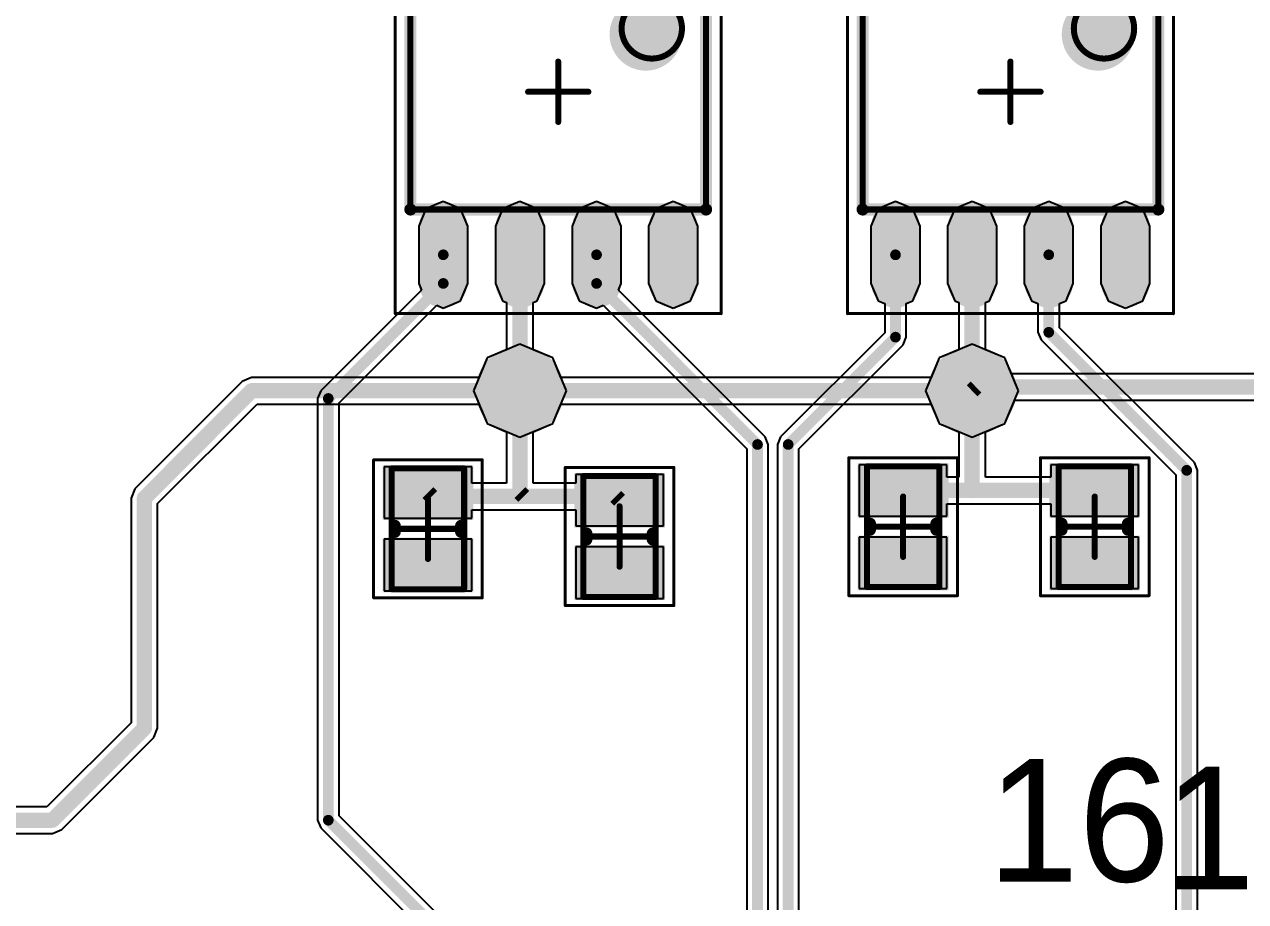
# Model space of a CAD drawing. Header units: millimetres. Extents: x 67 to 176, y 11 to 117.
# Drawn here: x 103.55 to 123.78, y 22.4 to 36.93 of the extents above; entities that cross this region are included whole.
import ezdxf

# ---------------------------------------------------------------- set-up
doc = ezdxf.new("R2010")
doc.units = ezdxf.units.MM
for name, color, linetype in [('BottomLayer', 5, 'Continuous'), ('BottomSolder', 6, 'Continuous'), ('Mechanical13', 56, 'Continuous'), ('Mechanical15', 56, 'Continuous'), ('MultiLayer', 9, 'Continuous'), ('TopLayer', 1, 'Continuous'), ('TopOverlay', 2, 'Continuous'), ('TopPaste', 8, 'Continuous'), ('TopSolder', 216, 'Continuous'), ('ViaHoleLayer', 16, 'Continuous')]:
    doc.layers.add(name, color=color, linetype=linetype)

# ---------------------------------------------------------------- blocks, each defined once
blk = doc.blocks.new('C___2P__SM127P600_8N_17')
at = {"layer": 'Mechanical13', "const_width": 0.1}
for points in [[(-1, 0.6), (-1, -0.6)], [(-1, 0.6), (1, 0.6)], [(1, 0.6), (1, -0.6)], [(-1, -0.6), (1, -0.6)]]:
    blk.add_lwpolyline(points, dxfattribs=at)
at = {"layer": 'Mechanical13', "const_width": 0.05}
for points in [[(-1.025, 0.6, 1), (-0.975, 0.6, 1)], [(-1.025, 0.6, 1), (-0.975, 0.6, 1)], [(0.975, 0.6, 1), (1.025, 0.6, 1)], [(0.975, 0.6, 1), (1.025, 0.6, 1)], [(-1.025, -0.6, 1), (-0.975, -0.6, 1)], [(-1.025, -0.6, 1), (-0.975, -0.6, 1)], [(0.975, -0.6, 1), (1.025, -0.6, 1)], [(0.975, -0.6, 1), (1.025, -0.6, 1)]]:
    blk.add_lwpolyline(points, format="xyb", close=True, dxfattribs=at)
at = {"layer": 'Mechanical15'}
for points, const_width in [([(-1.143, 0.9), (-1.143, -0.9)], 0.05), ([(-1.143, 0.9), (1.143, 0.9)], 0.05), ([(1.143, 0.9), (1.143, -0.9)], 0.05), ([(0, 0.5), (0, -0.5)], 0.1), ([(-0.5, 0), (0.5, 0)], 0.1), ([(-1.143, -0.9), (1.143, -0.9)], 0.05)]:
    blk.add_lwpolyline(points, dxfattribs=dict(at, const_width=const_width))
for points, const_width in [([(-1.155, 0.9, 1), (-1.131, 0.9, 1)], 0.025), ([(-1.155, 0.9, 1), (-1.131, 0.9, 1)], 0.025), ([(1.131, 0.9, 1), (1.155, 0.9, 1)], 0.025), ([(1.131, 0.9, 1), (1.155, 0.9, 1)], 0.025), ([(-0.025, 0.5, 1), (0.025, 0.5, 1)], 0.05), ([(-0.525, 0, 1), (-0.475, 0, 1)], 0.05), ([(0.475, 0, 1), (0.525, 0, 1)], 0.05), ([(-0.025, -0.5, 1), (0.025, -0.5, 1)], 0.05), ([(-1.155, -0.9, 1), (-1.131, -0.9, 1)], 0.025), ([(-1.155, -0.9, 1), (-1.131, -0.9, 1)], 0.025), ([(1.131, -0.9, 1), (1.155, -0.9, 1)], 0.025), ([(1.131, -0.9, 1), (1.155, -0.9, 1)], 0.025)]:
    blk.add_lwpolyline(points, format="xyb", close=True, dxfattribs=dict(at, const_width=const_width))
at = {"layer": 'TopLayer'}
for points in [[(-0.25, -0.65), (-0.25, 0.65), (-0.95, -0.65), (-0.95, 0.65)], [(0.95, -0.65), (0.95, 0.65), (0.25, -0.65), (0.25, 0.65)]]:
    blk.add_solid(points, dxfattribs=at)
at = {"layer": 'TopOverlay', "const_width": 0.2}
for points in [[(-0.05, 0.55), (0.05, 0.55)], [(-0.05, -0.55), (0.05, -0.55)]]:
    blk.add_lwpolyline(points, dxfattribs=at)
at = {"layer": 'TopOverlay', "const_width": 0.1}
for points in [[(-0.1, 0.55, 1), (0, 0.55, 1)], [(0, 0.55, 1), (0.1, 0.55, 1)], [(-0.1, -0.55, 1), (0, -0.55, 1)], [(0, -0.55, 1), (0.1, -0.55, 1)]]:
    blk.add_lwpolyline(points, format="xyb", close=True, dxfattribs=at)
at = {"layer": 'TopPaste'}
for points in [[(-0.25, -0.65), (-0.25, 0.65), (-0.95, -0.65), (-0.95, 0.65)], [(0.95, -0.65), (0.95, 0.65), (0.25, -0.65), (0.25, 0.65)]]:
    blk.add_solid(points, dxfattribs=at)
at = {"layer": 'TopSolder'}
for points in [[(-0.148, -0.752), (-0.148, 0.752), (-1.052, -0.752), (-1.052, 0.752)], [(1.052, -0.752), (1.052, 0.752), (0.148, -0.752), (0.148, 0.752)]]:
    blk.add_solid(points, dxfattribs=at)
blk = doc.blocks.new('TC4428_39')
at = {"layer": 'Mechanical13', "const_width": 0.1}
for points in [[(-1.95, -2.45), (-1.95, 2.45)], [(1.95, 2.45), (-1.95, 2.45)], [(1.95, -2.45), (1.95, 2.45)], [(1.95, -2.45), (-1.95, -2.45)]]:
    blk.add_lwpolyline(points, dxfattribs=at)
at = {"layer": 'Mechanical13'}
for points, const_width in [([(-1.975, 2.45, 1), (-1.925, 2.45, 1)], 0.05), ([(-1.975, 2.45, 1), (-1.925, 2.45, 1)], 0.05), ([(1.925, 2.45, 1), (1.975, 2.45, 1)], 0.05), ([(1.925, 2.45, 1), (1.975, 2.45, 1)], 0.05), ([(-0.55, 1.55, 1), (-1.55, 1.55, 1)], 0.1), ([(-1.575, 1.55, 1), (-1.525, 1.55, 1)], 0.05), ([(-0.575, 1.55, 1), (-0.525, 1.55, 1)], 0.05), ([(-1.975, -2.45, 1), (-1.925, -2.45, 1)], 0.05), ([(-1.975, -2.45, 1), (-1.925, -2.45, 1)], 0.05), ([(1.925, -2.45, 1), (1.975, -2.45, 1)], 0.05), ([(1.925, -2.45, 1), (1.975, -2.45, 1)], 0.05)]:
    blk.add_lwpolyline(points, format="xyb", close=True, dxfattribs=dict(at, const_width=const_width))
at = {"layer": 'Mechanical15'}
for points, const_width in [([(-3.675, -2.7), (-3.675, 2.7)], 0.05), ([(3.675, 2.7), (-3.675, 2.7)], 0.05), ([(3.675, -2.7), (3.675, 2.7)], 0.05), ([(0, -0.5), (0, 0.5)], 0.1), ([(0.5, 0), (-0.5, 0)], 0.1), ([(3.675, -2.7), (-3.675, -2.7)], 0.05)]:
    blk.add_lwpolyline(points, dxfattribs=dict(at, const_width=const_width))
for points, const_width in [([(-3.687, 2.7, 1), (-3.662, 2.7, 1)], 0.025), ([(-3.687, 2.7, 1), (-3.662, 2.7, 1)], 0.025), ([(3.663, 2.7, 1), (3.688, 2.7, 1)], 0.025), ([(3.663, 2.7, 1), (3.688, 2.7, 1)], 0.025), ([(-0.025, 0.5, 1), (0.025, 0.5, 1)], 0.05), ([(-0.525, 0, 1), (-0.475, 0, 1)], 0.05), ([(0.475, 0, 1), (0.525, 0, 1)], 0.05), ([(-0.025, -0.5, 1), (0.025, -0.5, 1)], 0.05), ([(-3.687, -2.7, 1), (-3.662, -2.7, 1)], 0.025), ([(-3.687, -2.7, 1), (-3.662, -2.7, 1)], 0.025), ([(3.663, -2.7, 1), (3.688, -2.7, 1)], 0.025), ([(3.663, -2.7, 1), (3.688, -2.7, 1)], 0.025)]:
    blk.add_lwpolyline(points, format="xyb", close=True, dxfattribs=dict(at, const_width=const_width))
at = {"layer": 'TopLayer', "const_width": 0.6}
for points in [[(-3.175, 1.905), (-2.225, 1.905)], [(2.225, 1.905), (3.175, 1.905)], [(-3.175, 0.635), (-2.225, 0.635)], [(2.225, 0.635), (3.175, 0.635)], [(-3.175, -0.635), (-2.225, -0.635)], [(2.225, -0.635), (3.175, -0.635)], [(-3.175, -1.905), (-2.225, -1.905)], [(2.225, -1.905), (3.175, -1.905)]]:
    blk.add_lwpolyline(points, dxfattribs=at)
at = {"layer": 'TopLayer', "const_width": 0.3}
for points in [[(-3.325, 1.905, 1), (-3.025, 1.905, 1)], [(-2.375, 1.905, 1), (-2.075, 1.905, 1)], [(2.075, 1.905, 1), (2.375, 1.905, 1)], [(3.025, 1.905, 1), (3.325, 1.905, 1)], [(-3.325, 0.635, 1), (-3.025, 0.635, 1)], [(-2.375, 0.635, 1), (-2.075, 0.635, 1)], [(2.075, 0.635, 1), (2.375, 0.635, 1)], [(3.025, 0.635, 1), (3.325, 0.635, 1)], [(-3.325, -0.635, 1), (-3.025, -0.635, 1)], [(-2.375, -0.635, 1), (-2.075, -0.635, 1)], [(2.075, -0.635, 1), (2.375, -0.635, 1)], [(3.025, -0.635, 1), (3.325, -0.635, 1)], [(-3.325, -1.905, 1), (-3.025, -1.905, 1)], [(-2.375, -1.905, 1), (-2.075, -1.905, 1)], [(2.075, -1.905, 1), (2.375, -1.905, 1)], [(3.025, -1.905, 1), (3.325, -1.905, 1)]]:
    blk.add_lwpolyline(points, format="xyb", close=True, dxfattribs=at)
at = {"layer": 'TopOverlay'}
for points, const_width in [([(-2.575, 2.755, 1), (-2.825, 2.755, 1)], 0.25), ([(-2.887, 2.755, 1), (-2.763, 2.755, 1)], 0.125), ([(-2.637, 2.755, 1), (-2.512, 2.755, 1)], 0.125), ([(-2, 2.45, 1), (-1.9, 2.45, 1)], 0.1), ([(-2, 2.45, 1), (-1.9, 2.45, 1)], 0.1), ([(1.9, 2.45, 1), (2, 2.45, 1)], 0.1), ([(1.9, 2.45, 1), (2, 2.45, 1)], 0.1), ([(-0.65, 1.45, 1), (-1.25, 1.45, 1)], 0.6), ([(-1.4, 1.45, 1), (-1.1, 1.45, 1)], 0.3), ([(-0.8, 1.45, 1), (-0.5, 1.45, 1)], 0.3), ([(-2, -2.45, 1), (-1.9, -2.45, 1)], 0.1), ([(-2, -2.45, 1), (-1.9, -2.45, 1)], 0.1), ([(1.9, -2.45, 1), (2, -2.45, 1)], 0.1), ([(1.9, -2.45, 1), (2, -2.45, 1)], 0.1)]:
    blk.add_lwpolyline(points, format="xyb", close=True, dxfattribs=dict(at, const_width=const_width))
at = {"layer": 'TopOverlay', "const_width": 0.2}
for points in [[(-1.95, -2.45), (-1.95, 2.45)], [(1.95, 2.45), (-1.95, 2.45)], [(1.95, -2.45), (1.95, 2.45)], [(1.95, -2.45), (-1.95, -2.45)]]:
    blk.add_lwpolyline(points, dxfattribs=at)
at = {"layer": 'TopPaste', "const_width": 0.6}
for points in [[(-3.175, 1.905), (-2.225, 1.905)], [(2.225, 1.905), (3.175, 1.905)], [(-3.175, 0.635), (-2.225, 0.635)], [(2.225, 0.635), (3.175, 0.635)], [(-3.175, -0.635), (-2.225, -0.635)], [(2.225, -0.635), (3.175, -0.635)], [(-3.175, -1.905), (-2.225, -1.905)], [(2.225, -1.905), (3.175, -1.905)]]:
    blk.add_lwpolyline(points, dxfattribs=at)
at = {"layer": 'TopPaste', "const_width": 0.3}
for points in [[(-3.325, 1.905, 1), (-3.025, 1.905, 1)], [(-2.375, 1.905, 1), (-2.075, 1.905, 1)], [(2.075, 1.905, 1), (2.375, 1.905, 1)], [(3.025, 1.905, 1), (3.325, 1.905, 1)], [(-3.325, 0.635, 1), (-3.025, 0.635, 1)], [(-2.375, 0.635, 1), (-2.075, 0.635, 1)], [(2.075, 0.635, 1), (2.375, 0.635, 1)], [(3.025, 0.635, 1), (3.325, 0.635, 1)], [(-3.325, -0.635, 1), (-3.025, -0.635, 1)], [(-2.375, -0.635, 1), (-2.075, -0.635, 1)], [(2.075, -0.635, 1), (2.375, -0.635, 1)], [(3.025, -0.635, 1), (3.325, -0.635, 1)], [(-3.325, -1.905, 1), (-3.025, -1.905, 1)], [(-2.375, -1.905, 1), (-2.075, -1.905, 1)], [(2.075, -1.905, 1), (2.375, -1.905, 1)], [(3.025, -1.905, 1), (3.325, -1.905, 1)]]:
    blk.add_lwpolyline(points, format="xyb", close=True, dxfattribs=at)
at = {"layer": 'TopSolder', "const_width": 0.803}
for points in [[(-3.175, 1.905), (-2.225, 1.905)], [(2.225, 1.905), (3.175, 1.905)], [(-3.175, 0.635), (-2.225, 0.635)], [(2.225, 0.635), (3.175, 0.635)], [(-3.175, -0.635), (-2.225, -0.635)], [(2.225, -0.635), (3.175, -0.635)], [(-3.175, -1.905), (-2.225, -1.905)], [(2.225, -1.905), (3.175, -1.905)]]:
    blk.add_lwpolyline(points, dxfattribs=at)
at = {"layer": 'TopSolder', "const_width": 0.402}
for points in [[(-3.376, 1.905, 1), (-2.974, 1.905, 1)], [(-2.426, 1.905, 1), (-2.024, 1.905, 1)], [(2.024, 1.905, 1), (2.426, 1.905, 1)], [(2.974, 1.905, 1), (3.376, 1.905, 1)], [(-3.376, 0.635, 1), (-2.974, 0.635, 1)], [(-2.426, 0.635, 1), (-2.024, 0.635, 1)], [(2.024, 0.635, 1), (2.426, 0.635, 1)], [(2.974, 0.635, 1), (3.376, 0.635, 1)], [(-3.376, -0.635, 1), (-2.974, -0.635, 1)], [(-2.426, -0.635, 1), (-2.024, -0.635, 1)], [(2.024, -0.635, 1), (2.426, -0.635, 1)], [(2.974, -0.635, 1), (3.376, -0.635, 1)], [(-3.376, -1.905, 1), (-2.974, -1.905, 1)], [(-2.426, -1.905, 1), (-2.024, -1.905, 1)], [(2.024, -1.905, 1), (2.426, -1.905, 1)], [(2.974, -1.905, 1), (3.376, -1.905, 1)]]:
    blk.add_lwpolyline(points, format="xyb", close=True, dxfattribs=at)
blk = doc.blocks.new('TC4428_42')
at = {"layer": 'Mechanical13', "const_width": 0.1}
for points in [[(-1.95, -2.45), (-1.95, 2.45)], [(1.95, 2.45), (-1.95, 2.45)], [(1.95, -2.45), (1.95, 2.45)], [(1.95, -2.45), (-1.95, -2.45)]]:
    blk.add_lwpolyline(points, dxfattribs=at)
at = {"layer": 'Mechanical13'}
for points, const_width in [([(-1.975, 2.45, 1), (-1.925, 2.45, 1)], 0.05), ([(-1.975, 2.45, 1), (-1.925, 2.45, 1)], 0.05), ([(1.925, 2.45, 1), (1.975, 2.45, 1)], 0.05), ([(1.925, 2.45, 1), (1.975, 2.45, 1)], 0.05), ([(-0.55, 1.55, 1), (-1.55, 1.55, 1)], 0.1), ([(-1.575, 1.55, 1), (-1.525, 1.55, 1)], 0.05), ([(-0.575, 1.55, 1), (-0.525, 1.55, 1)], 0.05), ([(-1.975, -2.45, 1), (-1.925, -2.45, 1)], 0.05), ([(-1.975, -2.45, 1), (-1.925, -2.45, 1)], 0.05), ([(1.925, -2.45, 1), (1.975, -2.45, 1)], 0.05), ([(1.925, -2.45, 1), (1.975, -2.45, 1)], 0.05)]:
    blk.add_lwpolyline(points, format="xyb", close=True, dxfattribs=dict(at, const_width=const_width))
at = {"layer": 'Mechanical15'}
for points, const_width in [([(-3.675, -2.7), (-3.675, 2.7)], 0.05), ([(3.675, 2.7), (-3.675, 2.7)], 0.05), ([(3.675, -2.7), (3.675, 2.7)], 0.05), ([(0, -0.5), (0, 0.5)], 0.1), ([(0.5, 0), (-0.5, 0)], 0.1), ([(3.675, -2.7), (-3.675, -2.7)], 0.05)]:
    blk.add_lwpolyline(points, dxfattribs=dict(at, const_width=const_width))
for points, const_width in [([(-3.687, 2.7, 1), (-3.662, 2.7, 1)], 0.025), ([(-3.687, 2.7, 1), (-3.662, 2.7, 1)], 0.025), ([(3.663, 2.7, 1), (3.688, 2.7, 1)], 0.025), ([(3.663, 2.7, 1), (3.688, 2.7, 1)], 0.025), ([(-0.025, 0.5, 1), (0.025, 0.5, 1)], 0.05), ([(-0.525, 0, 1), (-0.475, 0, 1)], 0.05), ([(0.475, 0, 1), (0.525, 0, 1)], 0.05), ([(-0.025, -0.5, 1), (0.025, -0.5, 1)], 0.05), ([(-3.687, -2.7, 1), (-3.662, -2.7, 1)], 0.025), ([(-3.687, -2.7, 1), (-3.662, -2.7, 1)], 0.025), ([(3.663, -2.7, 1), (3.688, -2.7, 1)], 0.025), ([(3.663, -2.7, 1), (3.688, -2.7, 1)], 0.025)]:
    blk.add_lwpolyline(points, format="xyb", close=True, dxfattribs=dict(at, const_width=const_width))
at = {"layer": 'TopLayer', "const_width": 0.6}
for points in [[(-3.175, 1.905), (-2.225, 1.905)], [(2.225, 1.905), (3.175, 1.905)], [(-3.175, 0.635), (-2.225, 0.635)], [(2.225, 0.635), (3.175, 0.635)], [(-3.175, -0.635), (-2.225, -0.635)], [(2.225, -0.635), (3.175, -0.635)], [(-3.175, -1.905), (-2.225, -1.905)], [(2.225, -1.905), (3.175, -1.905)]]:
    blk.add_lwpolyline(points, dxfattribs=at)
at = {"layer": 'TopLayer', "const_width": 0.3}
for points in [[(-3.325, 1.905, 1), (-3.025, 1.905, 1)], [(-2.375, 1.905, 1), (-2.075, 1.905, 1)], [(2.075, 1.905, 1), (2.375, 1.905, 1)], [(3.025, 1.905, 1), (3.325, 1.905, 1)], [(-3.325, 0.635, 1), (-3.025, 0.635, 1)], [(-2.375, 0.635, 1), (-2.075, 0.635, 1)], [(2.075, 0.635, 1), (2.375, 0.635, 1)], [(3.025, 0.635, 1), (3.325, 0.635, 1)], [(-3.325, -0.635, 1), (-3.025, -0.635, 1)], [(-2.375, -0.635, 1), (-2.075, -0.635, 1)], [(2.075, -0.635, 1), (2.375, -0.635, 1)], [(3.025, -0.635, 1), (3.325, -0.635, 1)], [(-3.325, -1.905, 1), (-3.025, -1.905, 1)], [(-2.375, -1.905, 1), (-2.075, -1.905, 1)], [(2.075, -1.905, 1), (2.375, -1.905, 1)], [(3.025, -1.905, 1), (3.325, -1.905, 1)]]:
    blk.add_lwpolyline(points, format="xyb", close=True, dxfattribs=at)
at = {"layer": 'TopOverlay'}
for points, const_width in [([(-2.575, 2.755, 1), (-2.825, 2.755, 1)], 0.25), ([(-2.887, 2.755, 1), (-2.763, 2.755, 1)], 0.125), ([(-2.637, 2.755, 1), (-2.512, 2.755, 1)], 0.125), ([(-2, 2.45, 1), (-1.9, 2.45, 1)], 0.1), ([(-2, 2.45, 1), (-1.9, 2.45, 1)], 0.1), ([(1.9, 2.45, 1), (2, 2.45, 1)], 0.1), ([(1.9, 2.45, 1), (2, 2.45, 1)], 0.1), ([(-0.65, 1.45, 1), (-1.25, 1.45, 1)], 0.6), ([(-1.4, 1.45, 1), (-1.1, 1.45, 1)], 0.3), ([(-0.8, 1.45, 1), (-0.5, 1.45, 1)], 0.3), ([(-2, -2.45, 1), (-1.9, -2.45, 1)], 0.1), ([(-2, -2.45, 1), (-1.9, -2.45, 1)], 0.1), ([(1.9, -2.45, 1), (2, -2.45, 1)], 0.1), ([(1.9, -2.45, 1), (2, -2.45, 1)], 0.1)]:
    blk.add_lwpolyline(points, format="xyb", close=True, dxfattribs=dict(at, const_width=const_width))
at = {"layer": 'TopOverlay', "const_width": 0.2}
for points in [[(-1.95, -2.45), (-1.95, 2.45)], [(1.95, 2.45), (-1.95, 2.45)], [(1.95, -2.45), (1.95, 2.45)], [(1.95, -2.45), (-1.95, -2.45)]]:
    blk.add_lwpolyline(points, dxfattribs=at)
at = {"layer": 'TopPaste', "const_width": 0.6}
for points in [[(-3.175, 1.905), (-2.225, 1.905)], [(2.225, 1.905), (3.175, 1.905)], [(-3.175, 0.635), (-2.225, 0.635)], [(2.225, 0.635), (3.175, 0.635)], [(-3.175, -0.635), (-2.225, -0.635)], [(2.225, -0.635), (3.175, -0.635)], [(-3.175, -1.905), (-2.225, -1.905)], [(2.225, -1.905), (3.175, -1.905)]]:
    blk.add_lwpolyline(points, dxfattribs=at)
at = {"layer": 'TopPaste', "const_width": 0.3}
for points in [[(-3.325, 1.905, 1), (-3.025, 1.905, 1)], [(-2.375, 1.905, 1), (-2.075, 1.905, 1)], [(2.075, 1.905, 1), (2.375, 1.905, 1)], [(3.025, 1.905, 1), (3.325, 1.905, 1)], [(-3.325, 0.635, 1), (-3.025, 0.635, 1)], [(-2.375, 0.635, 1), (-2.075, 0.635, 1)], [(2.075, 0.635, 1), (2.375, 0.635, 1)], [(3.025, 0.635, 1), (3.325, 0.635, 1)], [(-3.325, -0.635, 1), (-3.025, -0.635, 1)], [(-2.375, -0.635, 1), (-2.075, -0.635, 1)], [(2.075, -0.635, 1), (2.375, -0.635, 1)], [(3.025, -0.635, 1), (3.325, -0.635, 1)], [(-3.325, -1.905, 1), (-3.025, -1.905, 1)], [(-2.375, -1.905, 1), (-2.075, -1.905, 1)], [(2.075, -1.905, 1), (2.375, -1.905, 1)], [(3.025, -1.905, 1), (3.325, -1.905, 1)]]:
    blk.add_lwpolyline(points, format="xyb", close=True, dxfattribs=at)
at = {"layer": 'TopSolder', "const_width": 0.803}
for points in [[(-3.175, 1.905), (-2.225, 1.905)], [(2.225, 1.905), (3.175, 1.905)], [(-3.175, 0.635), (-2.225, 0.635)], [(2.225, 0.635), (3.175, 0.635)], [(-3.175, -0.635), (-2.225, -0.635)], [(2.225, -0.635), (3.175, -0.635)], [(-3.175, -1.905), (-2.225, -1.905)], [(2.225, -1.905), (3.175, -1.905)]]:
    blk.add_lwpolyline(points, dxfattribs=at)
at = {"layer": 'TopSolder', "const_width": 0.402}
for points in [[(-3.376, 1.905, 1), (-2.974, 1.905, 1)], [(-2.426, 1.905, 1), (-2.024, 1.905, 1)], [(2.024, 1.905, 1), (2.426, 1.905, 1)], [(2.974, 1.905, 1), (3.376, 1.905, 1)], [(-3.376, 0.635, 1), (-2.974, 0.635, 1)], [(-2.426, 0.635, 1), (-2.024, 0.635, 1)], [(2.024, 0.635, 1), (2.426, 0.635, 1)], [(2.974, 0.635, 1), (3.376, 0.635, 1)], [(-3.376, -0.635, 1), (-2.974, -0.635, 1)], [(-2.426, -0.635, 1), (-2.024, -0.635, 1)], [(2.024, -0.635, 1), (2.426, -0.635, 1)], [(2.974, -0.635, 1), (3.376, -0.635, 1)], [(-3.376, -1.905, 1), (-2.974, -1.905, 1)], [(-2.426, -1.905, 1), (-2.024, -1.905, 1)], [(2.024, -1.905, 1), (2.426, -1.905, 1)], [(2.974, -1.905, 1), (3.376, -1.905, 1)]]:
    blk.add_lwpolyline(points, format="xyb", close=True, dxfattribs=at)
blk = doc.blocks.new('C___2P__SM127P600_8N_59')
at = {"layer": 'Mechanical13', "const_width": 0.1}
for points in [[(-1, 0.6), (-1, -0.6)], [(-1, 0.6), (1, 0.6)], [(1, 0.6), (1, -0.6)], [(-1, -0.6), (1, -0.6)]]:
    blk.add_lwpolyline(points, dxfattribs=at)
at = {"layer": 'Mechanical13', "const_width": 0.05}
for points in [[(-1.025, 0.6, 1), (-0.975, 0.6, 1)], [(-1.025, 0.6, 1), (-0.975, 0.6, 1)], [(0.975, 0.6, 1), (1.025, 0.6, 1)], [(0.975, 0.6, 1), (1.025, 0.6, 1)], [(-1.025, -0.6, 1), (-0.975, -0.6, 1)], [(-1.025, -0.6, 1), (-0.975, -0.6, 1)], [(0.975, -0.6, 1), (1.025, -0.6, 1)], [(0.975, -0.6, 1), (1.025, -0.6, 1)]]:
    blk.add_lwpolyline(points, format="xyb", close=True, dxfattribs=at)
at = {"layer": 'Mechanical15'}
for points, const_width in [([(-1.143, 0.9), (-1.143, -0.9)], 0.05), ([(-1.143, 0.9), (1.143, 0.9)], 0.05), ([(1.143, 0.9), (1.143, -0.9)], 0.05), ([(0, 0.5), (0, -0.5)], 0.1), ([(-0.5, 0), (0.5, 0)], 0.1), ([(-1.143, -0.9), (1.143, -0.9)], 0.05)]:
    blk.add_lwpolyline(points, dxfattribs=dict(at, const_width=const_width))
for points, const_width in [([(-1.155, 0.9, 1), (-1.131, 0.9, 1)], 0.025), ([(-1.155, 0.9, 1), (-1.131, 0.9, 1)], 0.025), ([(1.131, 0.9, 1), (1.155, 0.9, 1)], 0.025), ([(1.131, 0.9, 1), (1.155, 0.9, 1)], 0.025), ([(-0.025, 0.5, 1), (0.025, 0.5, 1)], 0.05), ([(-0.525, 0, 1), (-0.475, 0, 1)], 0.05), ([(0.475, 0, 1), (0.525, 0, 1)], 0.05), ([(-0.025, -0.5, 1), (0.025, -0.5, 1)], 0.05), ([(-1.155, -0.9, 1), (-1.131, -0.9, 1)], 0.025), ([(-1.155, -0.9, 1), (-1.131, -0.9, 1)], 0.025), ([(1.131, -0.9, 1), (1.155, -0.9, 1)], 0.025), ([(1.131, -0.9, 1), (1.155, -0.9, 1)], 0.025)]:
    blk.add_lwpolyline(points, format="xyb", close=True, dxfattribs=dict(at, const_width=const_width))
at = {"layer": 'TopLayer'}
for points in [[(-0.25, -0.65), (-0.25, 0.65), (-0.95, -0.65), (-0.95, 0.65)], [(0.95, -0.65), (0.95, 0.65), (0.25, -0.65), (0.25, 0.65)]]:
    blk.add_solid(points, dxfattribs=at)
at = {"layer": 'TopOverlay', "const_width": 0.2}
for points in [[(-0.05, 0.55), (0.05, 0.55)], [(-0.05, -0.55), (0.05, -0.55)]]:
    blk.add_lwpolyline(points, dxfattribs=at)
at = {"layer": 'TopOverlay', "const_width": 0.1}
for points in [[(-0.1, 0.55, 1), (0, 0.55, 1)], [(0, 0.55, 1), (0.1, 0.55, 1)], [(-0.1, -0.55, 1), (0, -0.55, 1)], [(0, -0.55, 1), (0.1, -0.55, 1)]]:
    blk.add_lwpolyline(points, format="xyb", close=True, dxfattribs=at)
at = {"layer": 'TopPaste'}
for points in [[(-0.25, -0.65), (-0.25, 0.65), (-0.95, -0.65), (-0.95, 0.65)], [(0.95, -0.65), (0.95, 0.65), (0.25, -0.65), (0.25, 0.65)]]:
    blk.add_solid(points, dxfattribs=at)
at = {"layer": 'TopSolder'}
for points in [[(-0.148, -0.752), (-0.148, 0.752), (-1.052, -0.752), (-1.052, 0.752)], [(1.052, -0.752), (1.052, 0.752), (0.148, -0.752), (0.148, 0.752)]]:
    blk.add_solid(points, dxfattribs=at)
blk = doc.blocks.new('C___2P__SM127P600_8N_80')
at = {"layer": 'Mechanical13', "const_width": 0.1}
for points in [[(-1, 0.6), (-1, -0.6)], [(-1, 0.6), (1, 0.6)], [(1, 0.6), (1, -0.6)], [(-1, -0.6), (1, -0.6)]]:
    blk.add_lwpolyline(points, dxfattribs=at)
at = {"layer": 'Mechanical13', "const_width": 0.05}
for points in [[(-1.025, 0.6, 1), (-0.975, 0.6, 1)], [(-1.025, 0.6, 1), (-0.975, 0.6, 1)], [(0.975, 0.6, 1), (1.025, 0.6, 1)], [(0.975, 0.6, 1), (1.025, 0.6, 1)], [(-1.025, -0.6, 1), (-0.975, -0.6, 1)], [(-1.025, -0.6, 1), (-0.975, -0.6, 1)], [(0.975, -0.6, 1), (1.025, -0.6, 1)], [(0.975, -0.6, 1), (1.025, -0.6, 1)]]:
    blk.add_lwpolyline(points, format="xyb", close=True, dxfattribs=at)
at = {"layer": 'Mechanical15'}
for points, const_width in [([(-1.143, 0.9), (-1.143, -0.9)], 0.05), ([(-1.143, 0.9), (1.143, 0.9)], 0.05), ([(1.143, 0.9), (1.143, -0.9)], 0.05), ([(0, 0.5), (0, -0.5)], 0.1), ([(-0.5, 0), (0.5, 0)], 0.1), ([(-1.143, -0.9), (1.143, -0.9)], 0.05)]:
    blk.add_lwpolyline(points, dxfattribs=dict(at, const_width=const_width))
for points, const_width in [([(-1.155, 0.9, 1), (-1.131, 0.9, 1)], 0.025), ([(-1.155, 0.9, 1), (-1.131, 0.9, 1)], 0.025), ([(1.131, 0.9, 1), (1.155, 0.9, 1)], 0.025), ([(1.131, 0.9, 1), (1.155, 0.9, 1)], 0.025), ([(-0.025, 0.5, 1), (0.025, 0.5, 1)], 0.05), ([(-0.525, 0, 1), (-0.475, 0, 1)], 0.05), ([(0.475, 0, 1), (0.525, 0, 1)], 0.05), ([(-0.025, -0.5, 1), (0.025, -0.5, 1)], 0.05), ([(-1.155, -0.9, 1), (-1.131, -0.9, 1)], 0.025), ([(-1.155, -0.9, 1), (-1.131, -0.9, 1)], 0.025), ([(1.131, -0.9, 1), (1.155, -0.9, 1)], 0.025), ([(1.131, -0.9, 1), (1.155, -0.9, 1)], 0.025)]:
    blk.add_lwpolyline(points, format="xyb", close=True, dxfattribs=dict(at, const_width=const_width))
at = {"layer": 'TopLayer'}
for points in [[(-0.25, -0.65), (-0.25, 0.65), (-0.95, -0.65), (-0.95, 0.65)], [(0.95, -0.65), (0.95, 0.65), (0.25, -0.65), (0.25, 0.65)]]:
    blk.add_solid(points, dxfattribs=at)
at = {"layer": 'TopOverlay', "const_width": 0.2}
for points in [[(-0.05, 0.55), (0.05, 0.55)], [(-0.05, -0.55), (0.05, -0.55)]]:
    blk.add_lwpolyline(points, dxfattribs=at)
at = {"layer": 'TopOverlay', "const_width": 0.1}
for points in [[(-0.1, 0.55, 1), (0, 0.55, 1)], [(0, 0.55, 1), (0.1, 0.55, 1)], [(-0.1, -0.55, 1), (0, -0.55, 1)], [(0, -0.55, 1), (0.1, -0.55, 1)]]:
    blk.add_lwpolyline(points, format="xyb", close=True, dxfattribs=at)
at = {"layer": 'TopPaste'}
for points in [[(-0.25, -0.65), (-0.25, 0.65), (-0.95, -0.65), (-0.95, 0.65)], [(0.95, -0.65), (0.95, 0.65), (0.25, -0.65), (0.25, 0.65)]]:
    blk.add_solid(points, dxfattribs=at)
at = {"layer": 'TopSolder'}
for points in [[(-0.148, -0.752), (-0.148, 0.752), (-1.052, -0.752), (-1.052, 0.752)], [(1.052, -0.752), (1.052, 0.752), (0.148, -0.752), (0.148, 0.752)]]:
    blk.add_solid(points, dxfattribs=at)
blk = doc.blocks.new('C___2P__SM127P600_8N_85')
at = {"layer": 'Mechanical13', "const_width": 0.1}
for points in [[(-1, 0.6), (-1, -0.6)], [(-1, 0.6), (1, 0.6)], [(1, 0.6), (1, -0.6)], [(-1, -0.6), (1, -0.6)]]:
    blk.add_lwpolyline(points, dxfattribs=at)
at = {"layer": 'Mechanical13', "const_width": 0.05}
for points in [[(-1.025, 0.6, 1), (-0.975, 0.6, 1)], [(-1.025, 0.6, 1), (-0.975, 0.6, 1)], [(0.975, 0.6, 1), (1.025, 0.6, 1)], [(0.975, 0.6, 1), (1.025, 0.6, 1)], [(-1.025, -0.6, 1), (-0.975, -0.6, 1)], [(-1.025, -0.6, 1), (-0.975, -0.6, 1)], [(0.975, -0.6, 1), (1.025, -0.6, 1)], [(0.975, -0.6, 1), (1.025, -0.6, 1)]]:
    blk.add_lwpolyline(points, format="xyb", close=True, dxfattribs=at)
at = {"layer": 'Mechanical15'}
for points, const_width in [([(-1.143, 0.9), (-1.143, -0.9)], 0.05), ([(-1.143, 0.9), (1.143, 0.9)], 0.05), ([(1.143, 0.9), (1.143, -0.9)], 0.05), ([(0, 0.5), (0, -0.5)], 0.1), ([(-0.5, 0), (0.5, 0)], 0.1), ([(-1.143, -0.9), (1.143, -0.9)], 0.05)]:
    blk.add_lwpolyline(points, dxfattribs=dict(at, const_width=const_width))
for points, const_width in [([(-1.155, 0.9, 1), (-1.131, 0.9, 1)], 0.025), ([(-1.155, 0.9, 1), (-1.131, 0.9, 1)], 0.025), ([(1.131, 0.9, 1), (1.155, 0.9, 1)], 0.025), ([(1.131, 0.9, 1), (1.155, 0.9, 1)], 0.025), ([(-0.025, 0.5, 1), (0.025, 0.5, 1)], 0.05), ([(-0.525, 0, 1), (-0.475, 0, 1)], 0.05), ([(0.475, 0, 1), (0.525, 0, 1)], 0.05), ([(-0.025, -0.5, 1), (0.025, -0.5, 1)], 0.05), ([(-1.155, -0.9, 1), (-1.131, -0.9, 1)], 0.025), ([(-1.155, -0.9, 1), (-1.131, -0.9, 1)], 0.025), ([(1.131, -0.9, 1), (1.155, -0.9, 1)], 0.025), ([(1.131, -0.9, 1), (1.155, -0.9, 1)], 0.025)]:
    blk.add_lwpolyline(points, format="xyb", close=True, dxfattribs=dict(at, const_width=const_width))
at = {"layer": 'TopLayer'}
for points in [[(-0.25, -0.65), (-0.25, 0.65), (-0.95, -0.65), (-0.95, 0.65)], [(0.95, -0.65), (0.95, 0.65), (0.25, -0.65), (0.25, 0.65)]]:
    blk.add_solid(points, dxfattribs=at)
at = {"layer": 'TopOverlay', "const_width": 0.2}
for points in [[(-0.05, 0.55), (0.05, 0.55)], [(-0.05, -0.55), (0.05, -0.55)]]:
    blk.add_lwpolyline(points, dxfattribs=at)
at = {"layer": 'TopOverlay', "const_width": 0.1}
for points in [[(-0.1, 0.55, 1), (0, 0.55, 1)], [(0, 0.55, 1), (0.1, 0.55, 1)], [(-0.1, -0.55, 1), (0, -0.55, 1)], [(0, -0.55, 1), (0.1, -0.55, 1)]]:
    blk.add_lwpolyline(points, format="xyb", close=True, dxfattribs=at)
at = {"layer": 'TopPaste'}
for points in [[(-0.25, -0.65), (-0.25, 0.65), (-0.95, -0.65), (-0.95, 0.65)], [(0.95, -0.65), (0.95, 0.65), (0.25, -0.65), (0.25, 0.65)]]:
    blk.add_solid(points, dxfattribs=at)
at = {"layer": 'TopSolder'}
for points in [[(-0.148, -0.752), (-0.148, 0.752), (-1.052, -0.752), (-1.052, 0.752)], [(1.052, -0.752), (1.052, 0.752), (0.148, -0.752), (0.148, 0.752)]]:
    blk.add_solid(points, dxfattribs=at)

msp = doc.modelspace()

# ---------------------------------------------------------------- linework, layer by layer
at = {"layer": 'BottomLayer'}
for p, q in [((111.76, 31.631), (111.216, 31.405)), ((112.304, 31.405), (111.76, 31.631)), ((119.253, 31.631), (118.709, 31.405)), ((119.797, 31.405), (119.253, 31.631)), ((111.216, 31.405), (111.081, 31.081)), ((112.439, 31.081), (112.304, 31.405)), ((118.709, 31.405), (118.574, 31.081)), ((119.905, 31.144), (119.797, 31.405)), ((107.159, 31.017), (105.381, 29.239)), ((107.315, 31.081), (107.159, 31.017)), ((111.081, 31.081), (107.315, 31.081)), ((118.574, 31.081), (112.439, 31.081)), ((126.422, 31.144), (119.905, 31.144)), ((105.757, 28.992), (107.406, 30.641)), ((107.406, 30.641), (111.081, 30.641)), ((111.081, 30.641), (111.216, 30.317)), ((112.304, 30.317), (112.439, 30.641)), ((112.439, 30.641), (118.574, 30.641)), ((118.574, 30.641), (118.709, 30.317)), ((119.797, 30.317), (119.958, 30.705)), ((119.958, 30.705), (126.475, 30.705)), ((111.216, 30.317), (111.76, 30.091)), ((111.76, 30.091), (112.304, 30.317)), ((118.709, 30.317), (119.253, 30.091)), ((119.253, 30.091), (119.797, 30.317)), ((105.381, 29.239), (105.317, 29.083)), ((105.317, 29.083), (105.317, 25.364)), ((105.757, 25.273), (105.757, 28.992)), ((105.317, 25.364), (103.922, 23.969)), ((104.169, 23.593), (105.693, 25.117)), ((105.693, 25.117), (105.757, 25.273)), ((103.922, 23.969), (92.039, 23.969)), ((91.948, 23.529), (104.013, 23.529)), ((104.013, 23.529), (104.169, 23.593))]:
    msp.add_line(p, q, dxfattribs=at)
for points, const_width in [([(111.442, 30.861, 1), (112.078, 30.861, 1)], 0.635), ([(118.936, 30.861, 1), (119.57, 30.861, 1)], 0.635), ([(107.251, 30.861, 1), (107.379, 30.861, 1)], 0.127), ([(107.251, 30.861, 1), (107.379, 30.861, 1)], 0.127), ([(111.697, 30.861, 1), (111.823, 30.861, 1)], 0.127), ([(111.697, 30.861, 1), (111.823, 30.861, 1)], 0.127), ([(119.189, 30.861, 1), (119.317, 30.861, 1)], 0.127), ([(119.189, 30.861, 1), (119.317, 30.861, 1)], 0.127), ([(119.253, 30.924, 1), (119.38, 30.924, 1)], 0.127), ([(119.253, 30.924, 1), (119.38, 30.924, 1)], 0.127), ([(105.474, 29.083, 1), (105.6, 29.083, 1)], 0.127), ([(105.474, 29.083, 1), (105.6, 29.083, 1)], 0.127), ([(105.474, 25.273, 1), (105.6, 25.273, 1)], 0.127), ([(105.474, 25.273, 1), (105.6, 25.273, 1)], 0.127), ([(103.95, 23.749, 1), (104.076, 23.749, 1)], 0.127), ([(103.95, 23.749, 1), (104.076, 23.749, 1)], 0.127)]:
    msp.add_lwpolyline(points, format="xyb", close=True, dxfattribs=dict(at, const_width=const_width))
at = {"layer": 'BottomLayer', "const_width": 0.254}
for points in [[(105.537, 29.083), (107.315, 30.861)], [(107.315, 30.861), (111.76, 30.861)], [(111.76, 30.861), (119.253, 30.861)], [(119.253, 30.861), (119.317, 30.924)], [(119.317, 30.924), (127.064, 30.924)], [(105.537, 25.273), (105.537, 29.083)], [(104.013, 23.749), (105.537, 25.273)], [(91.948, 23.749), (104.013, 23.749)]]:
    msp.add_lwpolyline(points, dxfattribs=at)
at = {"layer": 'BottomSolder', "const_width": 0.737}
for points in [[(111.392, 30.861, 1), (112.128, 30.861, 1)], [(118.885, 30.861, 1), (119.621, 30.861, 1)]]:
    msp.add_lwpolyline(points, format="xyb", close=True, dxfattribs=at)
at = {"layer": 'MultiLayer', "const_width": 0.635}
for points in [[(111.442, 30.861, 1), (112.078, 30.861, 1)], [(118.936, 30.861, 1), (119.57, 30.861, 1)]]:
    msp.add_lwpolyline(points, format="xyb", close=True, dxfattribs=at)
at = {"layer": 'TopLayer'}
for p, q in [((110.49, 33.996), (110.202, 33.877)), ((110.778, 33.877), (110.49, 33.996)), ((111.76, 33.996), (111.472, 33.877)), ((112.048, 33.877), (111.76, 33.996)), ((113.03, 33.996), (112.742, 33.877)), ((113.318, 33.877), (113.03, 33.996)), ((114.3, 33.996), (114.012, 33.877)), ((114.588, 33.877), (114.3, 33.996)), ((117.983, 33.996), (117.695, 33.877)), ((118.271, 33.877), (117.983, 33.996)), ((119.253, 33.996), (118.965, 33.877)), ((119.541, 33.877), (119.253, 33.996)), ((120.523, 33.996), (120.235, 33.877)), ((120.811, 33.877), (120.523, 33.996)), ((121.793, 33.996), (121.505, 33.877)), ((122.081, 33.877), (121.793, 33.996)), ((110.202, 33.877), (110.083, 33.589)), ((110.897, 33.589), (110.778, 33.877)), ((111.472, 33.877), (111.353, 33.589)), ((112.167, 33.589), (112.048, 33.877)), ((112.742, 33.877), (112.623, 33.589)), ((113.437, 33.589), (113.318, 33.877)), ((114.012, 33.877), (113.893, 33.589)), ((114.707, 33.589), (114.588, 33.877)), ((117.695, 33.877), (117.576, 33.589)), ((118.39, 33.589), (118.271, 33.877)), ((118.965, 33.877), (118.846, 33.589)), ((119.66, 33.589), (119.541, 33.877)), ((120.235, 33.877), (120.116, 33.589)), ((120.93, 33.589), (120.811, 33.877)), ((121.505, 33.877), (121.386, 33.589)), ((122.2, 33.589), (122.081, 33.877)), ((110.083, 33.589), (110.083, 32.639)), ((110.897, 32.639), (110.897, 33.589)), ((111.353, 33.589), (111.353, 32.639)), ((112.167, 32.639), (112.167, 33.589)), ((112.623, 33.589), (112.623, 32.639)), ((113.437, 32.639), (113.437, 33.589)), ((113.893, 33.589), (113.893, 32.639)), ((114.707, 32.639), (114.707, 33.589)), ((117.576, 33.589), (117.576, 32.639)), ((118.39, 32.639), (118.39, 33.589)), ((118.846, 33.589), (118.846, 32.639)), ((119.66, 32.639), (119.66, 33.589)), ((120.116, 33.589), (120.116, 32.639)), ((120.93, 32.639), (120.93, 33.589)), ((121.386, 33.589), (121.386, 32.639)), ((122.2, 32.639), (122.2, 33.589)), ((110.083, 32.639), (110.128, 32.53)), ((110.778, 32.351), (110.897, 32.639)), ((111.353, 32.639), (111.472, 32.351)), ((112.048, 32.351), (112.167, 32.639)), ((112.623, 32.639), (112.742, 32.351)), ((113.392, 32.53), (113.437, 32.639)), ((113.893, 32.639), (114.012, 32.351)), ((114.588, 32.351), (114.707, 32.639)), ((117.576, 32.639), (117.695, 32.351)), ((118.271, 32.351), (118.39, 32.639)), ((118.846, 32.639), (118.965, 32.351)), ((119.541, 32.351), (119.66, 32.639)), ((120.116, 32.639), (120.235, 32.351)), ((120.811, 32.351), (120.93, 32.639)), ((121.386, 32.639), (121.505, 32.351)), ((122.081, 32.351), (122.2, 32.639)), ((110.128, 32.53), (108.459, 30.86)), ((115.823, 30.098), (113.392, 32.53)), ((108.764, 30.66), (110.381, 32.277)), ((110.381, 32.277), (110.49, 32.232)), ((110.49, 32.232), (110.778, 32.351)), ((111.472, 32.351), (111.54, 32.323)), ((111.54, 32.323), (111.54, 31.54)), ((111.98, 32.323), (112.048, 32.351)), ((111.98, 31.54), (111.98, 32.323)), ((112.742, 32.351), (113.03, 32.232)), ((113.03, 32.232), (113.139, 32.277)), ((113.139, 32.277), (115.518, 29.898)), ((114.012, 32.351), (114.3, 32.232)), ((114.3, 32.232), (114.588, 32.351)), ((117.695, 32.351), (117.804, 32.306)), ((117.804, 32.306), (117.804, 31.824)), ((118.162, 32.306), (118.271, 32.351)), ((118.162, 31.75), (118.162, 32.306)), ((118.965, 32.351), (119.033, 32.323)), ((119.033, 32.323), (119.033, 31.54)), ((119.473, 32.323), (119.541, 32.351)), ((119.473, 31.54), (119.473, 32.323)), ((120.235, 32.351), (120.344, 32.306)), ((120.344, 32.306), (120.344, 31.83)), ((120.702, 32.306), (120.811, 32.351)), ((120.702, 31.904), (120.702, 32.306)), ((121.505, 32.351), (121.793, 32.232)), ((121.793, 32.232), (122.081, 32.351)), ((117.804, 31.824), (116.079, 30.098)), ((120.344, 31.83), (120.397, 31.704)), ((122.935, 29.671), (120.702, 31.904)), ((116.384, 29.898), (118.109, 31.624)), ((118.109, 31.624), (118.162, 31.75)), ((120.397, 31.704), (122.63, 29.47)), ((111.216, 31.405), (110.99, 30.861)), ((111.54, 31.54), (111.216, 31.405)), ((112.304, 31.405), (111.98, 31.54)), ((112.53, 30.861), (112.304, 31.405)), ((118.709, 31.405), (118.483, 30.861)), ((119.033, 31.54), (118.709, 31.405)), ((119.797, 31.405), (119.473, 31.54)), ((120.023, 30.861), (119.797, 31.405)), ((108.459, 30.86), (108.406, 30.734)), ((110.99, 30.861), (111.216, 30.317)), ((112.304, 30.317), (112.53, 30.861)), ((118.483, 30.861), (118.709, 30.317)), ((119.797, 30.317), (120.023, 30.861)), ((108.406, 30.734), (108.406, 23.749)), ((108.764, 23.823), (108.764, 30.66)), ((111.216, 30.317), (111.54, 30.182)), ((111.54, 30.182), (111.54, 29.331)), ((111.98, 30.182), (112.304, 30.317)), ((111.98, 29.331), (111.98, 30.182)), ((118.709, 30.317), (119.033, 30.182)), ((119.033, 30.182), (119.033, 29.43)), ((119.473, 30.182), (119.797, 30.317)), ((119.473, 29.43), (119.473, 30.182)), ((115.876, 29.972), (115.823, 30.098)), ((115.876, 20.67), (115.876, 29.972)), ((116.079, 30.098), (116.026, 29.972)), ((116.026, 29.972), (116.026, 21.717)), ((115.518, 29.898), (115.518, 20.596)), ((116.384, 21.791), (116.384, 29.898)), ((110.962, 29.601), (109.51, 29.601)), ((109.51, 29.601), (109.51, 28.749)), ((110.962, 29.331), (110.962, 29.601)), ((118.836, 29.636), (117.384, 29.636)), ((117.384, 29.636), (117.384, 28.784)), ((118.836, 29.43), (118.836, 29.636)), ((122.011, 29.636), (120.559, 29.636)), ((120.559, 29.636), (120.559, 29.43)), ((122.011, 28.784), (122.011, 29.636)), ((122.988, 29.544), (122.935, 29.671)), ((122.988, 20.851), (122.988, 29.544)), ((114.137, 29.474), (112.685, 29.474)), ((112.685, 29.474), (112.685, 29.331)), ((114.137, 28.622), (114.137, 29.474)), ((119.033, 29.43), (118.836, 29.43)), ((120.559, 29.43), (119.473, 29.43)), ((122.63, 29.47), (122.63, 20.851)), ((111.54, 29.331), (110.962, 29.331)), ((112.685, 29.331), (111.98, 29.331)), ((118.836, 28.784), (118.836, 28.99)), ((118.836, 28.99), (120.559, 28.99)), ((120.559, 28.99), (120.559, 28.784)), ((109.51, 28.749), (110.962, 28.749)), ((110.962, 28.749), (110.962, 28.892)), ((110.962, 28.892), (112.685, 28.892)), ((112.685, 28.892), (112.685, 28.622)), ((117.384, 28.784), (118.836, 28.784)), ((120.559, 28.784), (122.011, 28.784)), ((112.685, 28.622), (114.137, 28.622)), ((110.962, 28.401), (109.51, 28.401)), ((109.51, 28.401), (109.51, 27.549)), ((110.962, 27.549), (110.962, 28.401)), ((118.836, 28.436), (117.384, 28.436)), ((117.384, 28.436), (117.384, 27.584)), ((118.836, 27.584), (118.836, 28.436)), ((122.011, 28.436), (120.559, 28.436)), ((120.559, 28.436), (120.559, 27.584)), ((122.011, 27.584), (122.011, 28.436)), ((114.137, 28.274), (112.685, 28.274)), ((112.685, 28.274), (112.685, 27.422)), ((114.137, 27.422), (114.137, 28.274)), ((109.51, 27.549), (110.962, 27.549)), ((117.384, 27.584), (118.836, 27.584)), ((120.559, 27.584), (122.011, 27.584)), ((112.685, 27.422), (114.137, 27.422)), ((108.406, 23.749), (108.459, 23.623)), ((114.755, 17.832), (108.764, 23.823)), ((108.459, 23.623), (114.555, 17.527))]:
    msp.add_line(p, q, dxfattribs=at)
for points, const_width in [([(110.49, 32.639), (110.49, 33.114)], 0.178), ([(111.76, 30.861), (111.76, 33.114)], 0.254), ([(113.03, 32.639), (113.03, 33.114)], 0.178), ([(117.983, 31.75), (117.983, 33.114)], 0.178), ([(119.253, 30.861), (119.253, 33.114)], 0.254), ([(120.523, 31.83), (120.523, 33.114)], 0.178), ([(108.585, 30.734), (110.49, 32.639)], 0.178), ([(113.03, 32.639), (115.697, 29.972)], 0.178), ([(116.205, 29.972), (117.983, 31.75)], 0.178), ([(120.523, 31.83), (122.809, 29.544)], 0.178), ([(111.76, 29.175), (111.76, 30.861)], 0.254), ([(119.253, 29.21), (119.253, 30.861)], 0.254), ([(108.585, 23.749), (108.585, 30.734)], 0.178), ([(115.697, 20.596), (115.697, 29.972)], 0.178), ([(116.205, 21.717), (116.205, 29.972)], 0.178), ([(122.809, 20.193), (122.809, 29.544)], 0.178), ([(110.236, 29.175), (110.299, 29.112)], 0.254), ([(110.299, 29.112), (111.823, 29.112)], 0.254), ([(111.76, 29.175), (111.823, 29.112)], 0.254), ([(111.823, 29.112), (113.347, 29.112)], 0.254), ([(113.347, 29.112), (113.411, 29.048)], 0.254), ([(118.11, 29.21), (119.253, 29.21)], 0.254), ([(119.253, 29.21), (121.285, 29.21)], 0.254), ([(108.585, 23.749), (114.681, 17.653)], 0.178)]:
    msp.add_lwpolyline(points, dxfattribs=dict(at, const_width=const_width))
for points, const_width in [([(110.446, 33.114, 1), (110.534, 33.114, 1)], 0.0889), ([(111.697, 33.114, 1), (111.823, 33.114, 1)], 0.127), ([(112.986, 33.114, 1), (113.074, 33.114, 1)], 0.0889), ([(117.939, 33.114, 1), (118.027, 33.114, 1)], 0.0889), ([(119.189, 33.114, 1), (119.317, 33.114, 1)], 0.127), ([(120.479, 33.114, 1), (120.567, 33.114, 1)], 0.0889), ([(110.446, 32.639, 1), (110.534, 32.639, 1)], 0.0889), ([(110.446, 32.639, 1), (110.534, 32.639, 1)], 0.0889), ([(112.986, 32.639, 1), (113.074, 32.639, 1)], 0.0889), ([(112.986, 32.639, 1), (113.074, 32.639, 1)], 0.0889), ([(117.939, 31.75, 1), (118.027, 31.75, 1)], 0.0889), ([(117.939, 31.75, 1), (118.027, 31.75, 1)], 0.0889), ([(120.479, 31.83, 1), (120.567, 31.83, 1)], 0.0889), ([(120.479, 31.83, 1), (120.567, 31.83, 1)], 0.0889), ([(111.442, 30.861, 1), (112.078, 30.861, 1)], 0.635), ([(118.936, 30.861, 1), (119.57, 30.861, 1)], 0.635), ([(111.697, 30.861, 1), (111.823, 30.861, 1)], 0.127), ([(111.697, 30.861, 1), (111.823, 30.861, 1)], 0.127), ([(119.189, 30.861, 1), (119.317, 30.861, 1)], 0.127), ([(119.189, 30.861, 1), (119.317, 30.861, 1)], 0.127), ([(108.541, 30.734, 1), (108.629, 30.734, 1)], 0.0889), ([(108.541, 30.734, 1), (108.629, 30.734, 1)], 0.0889), ([(115.653, 29.972, 1), (115.741, 29.972, 1)], 0.0889), ([(115.653, 29.972, 1), (115.741, 29.972, 1)], 0.0889), ([(116.161, 29.972, 1), (116.249, 29.972, 1)], 0.0889), ([(116.161, 29.972, 1), (116.249, 29.972, 1)], 0.0889), ([(122.765, 29.544, 1), (122.853, 29.544, 1)], 0.0889), ([(122.765, 29.544, 1), (122.853, 29.544, 1)], 0.0889), ([(110.172, 29.175, 1), (110.299, 29.175, 1)], 0.127), ([(110.236, 29.112, 1), (110.363, 29.112, 1)], 0.127), ([(110.236, 29.112, 1), (110.363, 29.112, 1)], 0.127), ([(111.697, 29.175, 1), (111.823, 29.175, 1)], 0.127), ([(111.697, 29.175, 1), (111.823, 29.175, 1)], 0.127), ([(111.76, 29.112, 1), (111.887, 29.112, 1)], 0.127), ([(111.76, 29.112, 1), (111.887, 29.112, 1)], 0.127), ([(111.76, 29.112, 1), (111.887, 29.112, 1)], 0.127), ([(113.284, 29.112, 1), (113.411, 29.112, 1)], 0.127), ([(113.284, 29.112, 1), (113.411, 29.112, 1)], 0.127), ([(113.347, 29.048, 1), (113.475, 29.048, 1)], 0.127), ([(118.046, 29.21, 1), (118.174, 29.21, 1)], 0.127), ([(119.189, 29.21, 1), (119.317, 29.21, 1)], 0.127), ([(119.189, 29.21, 1), (119.317, 29.21, 1)], 0.127), ([(119.189, 29.21, 1), (119.317, 29.21, 1)], 0.127), ([(121.222, 29.21, 1), (121.349, 29.21, 1)], 0.127), ([(108.541, 23.749, 1), (108.629, 23.749, 1)], 0.0889), ([(108.541, 23.749, 1), (108.629, 23.749, 1)], 0.0889)]:
    msp.add_lwpolyline(points, format="xyb", close=True, dxfattribs=dict(at, const_width=const_width))
at = {"layer": 'TopSolder', "const_width": 0.737}
for points in [[(111.392, 30.861, 1), (112.128, 30.861, 1)], [(118.885, 30.861, 1), (119.621, 30.861, 1)]]:
    msp.add_lwpolyline(points, format="xyb", close=True, dxfattribs=at)
at = {"layer": 'ViaHoleLayer', "const_width": 0.356}
for points in [[(111.582, 30.861, 1), (111.938, 30.861, 1)], [(119.075, 30.861, 1), (119.431, 30.861, 1)]]:
    msp.add_lwpolyline(points, format="xyb", close=True, dxfattribs=at)

# ---------------------------------------------------------------- block references
for name, p, rotation in [('TC4428_39', (112.395, 35.814), 270), ('TC4428_42', (119.888, 35.814), 270), ('C___2P__SM127P600_8N_80', (118.11, 28.61), 90), ('C___2P__SM127P600_8N_85', (121.285, 28.61), 90), ('C___2P__SM127P600_8N_59', (110.236, 28.575), 90), ('C___2P__SM127P600_8N_17', (113.411, 28.448), 90)]:
    msp.add_blockref(name, p, dxfattribs=dict(rotation=rotation))

# ---------------------------------------------------------------- texts
at = {"layer": 'TopOverlay'}
for s, p in [('16', (119.507, 22.733)), ('15', (122.428, 22.606))]:
    msp.add_text(s, height=2.032, dxfattribs=at).set_placement(p)

doc.saveas('drawing.dxf')
